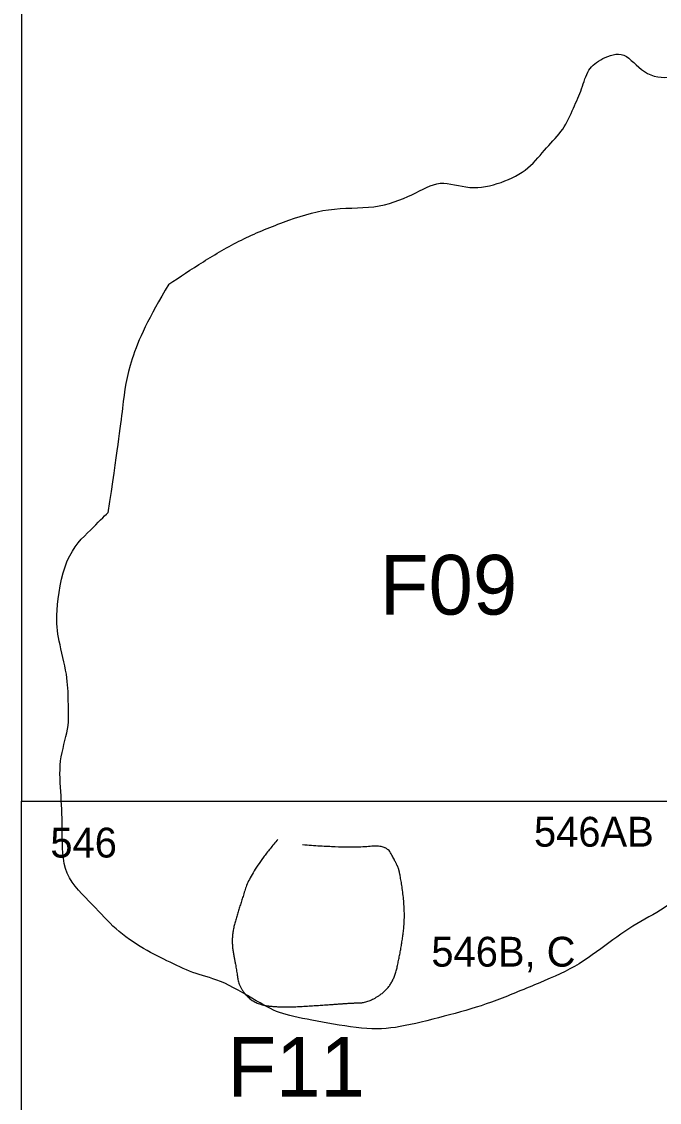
# Model space of a CAD drawing. Extents: x -160.1 to -89.2, y -288.3 to -253.8.
# Drawn here: x -160 to -154.65, y -272.53 to -263.47 of the extents above; entities that cross this region are included whole.
import ezdxf

# ---------------------------------------------------------------- set-up
doc = ezdxf.new("R2010")
doc.units = 0
for name, color, linetype in [('Contexts', 7, 'Continuous'), ('Feature Numbers', 7, 'Continuous'), ('Features', 7, 'Continuous'), ('Quadrats', 7, 'Continuous'), ('Unit Numbers', 7, 'Continuous')]:
    doc.layers.add(name, color=color, linetype=linetype)

msp = doc.modelspace()

# ---------------------------------------------------------------- linework, layer by layer
at = {"layer": 'Features'}
for points, degree in [([(-158.7659, -265.675), (-158.6749, -265.612), (-158.4809, -265.486), (-158.1649, -265.296), (-157.8099, -265.153), (-157.4289, -265.024), (-157.0359, -265.049), (-156.7109, -264.927), (-156.4979, -264.789), (-156.2469, -264.89), (-155.9749, -264.831), (-155.7409, -264.71), (-155.6019, -264.524), (-155.4539, -264.384), (-155.3739, -264.194), (-155.3019, -264.039), (-155.2569, -263.868), (-155.1419, -263.782), (-154.9439, -263.709), (-154.7979, -263.921), (-154.5419, -263.968), (-154.3389, -263.816), (-154.0929, -263.909), (-153.8839, -264.023), (-153.6569, -264.165), (-153.5859, -264.415), (-153.5269, -264.64), (-153.5739, -264.819), (-153.6329, -265.01), (-153.5039, -265.149), (-153.4519, -265.366), (-153.4939, -265.633), (-153.4939, -265.946), (-153.5629, -266.261), (-153.6159, -266.629), (-153.5199, -266.978), (-153.4859, -267.337), (-153.2269, -267.557), (-153.0099, -267.747), (-152.8849, -268.023), (-152.8449, -268.398), (-153.1169, -268.725), (-153.3359, -269.103), (-153.5269, -269.423), (-153.7239, -269.802), (-153.9159, -270.154), (-154.1789, -270.438), (-154.4009, -270.63), (-154.5349, -270.876), (-154.8129, -271.002), (-155.0759, -271.188), (-155.3549, -271.401), (-155.6979, -271.541), (-156.0679, -271.699), (-156.3999, -271.793), (-156.8079, -271.898), (-157.0829, -271.927), (-157.4969, -271.852), (-157.8059, -271.797), (-157.9699, -271.719), (-158.3189, -271.501), (-158.5389, -271.46), (-158.7539, -271.354), (-158.9719, -271.252), (-159.2219, -271.079), (-159.3909, -270.88), (-159.6639, -270.628), (-159.6559, -270.254), (-159.6669, -269.963), (-159.6929, -269.662), (-159.5969, -269.395), (-159.6109, -269.163), (-159.6109, -268.959), (-159.6949, -268.641), (-159.7179, -268.461), (-159.6439, -267.943), (-159.4099, -267.724), (-159.3079, -267.618), (-159.2769, -267.588)], 3), ([(-158.7659, -265.675), (-158.9339, -265.947), (-159.1119, -266.346), (-159.1469, -266.662), (-159.1999, -267.077), (-159.2769, -267.588)], 3), ([(-157.8529, -270.325), (-158.0739, -270.585), (-158.1699, -270.88), (-158.2499, -271.15), (-158.1999, -271.406), (-158.1799, -271.564), (-158.0409, -271.711), (-157.7879, -271.734), (-157.4309, -271.71), (-157.2399, -271.696), (-157.0849, -271.692), (-156.8879, -271.549), (-156.8229, -271.266), (-156.7809, -270.957), (-156.8289, -270.593), (-156.8649, -270.517), (-156.9439, -270.367), (-157.2319, -270.402), (-157.6449, -270.372)], 2)]:
    msp.add_open_spline(points, degree=degree, dxfattribs=at)
at = {"layer": 'Quadrats'}
for points in [[(-151.9999, -262.004), (-159.9999, -262.004), (-159.9999, -270.004), (-151.9999, -270.004)], [(-151.9999, -275.67), (-159.9999, -275.67), (-159.9999, -270.004)]]:
    msp.add_lwpolyline(points, dxfattribs=at)

# ---------------------------------------------------------------- texts
at = {"layer": 'Contexts'}
for s, p in [('546AB', (-155.7059, -270.386)), ('546B, C', (-156.5659, -271.391))]:
    msp.add_text(s, height=0.25, dxfattribs=at).set_placement(p)
at = {"layer": 'Feature Numbers'}
for s, p in [('F09', (-156.9979, -268.442)), ('F11', (-158.2759, -272.48))]:
    msp.add_text(s, height=0.5, dxfattribs=at).set_placement(p)
at = {"layer": 'Unit Numbers'}
msp.add_text('546', height=0.25, dxfattribs=at).set_placement((-159.7589, -270.477))

doc.saveas('drawing.dxf')
